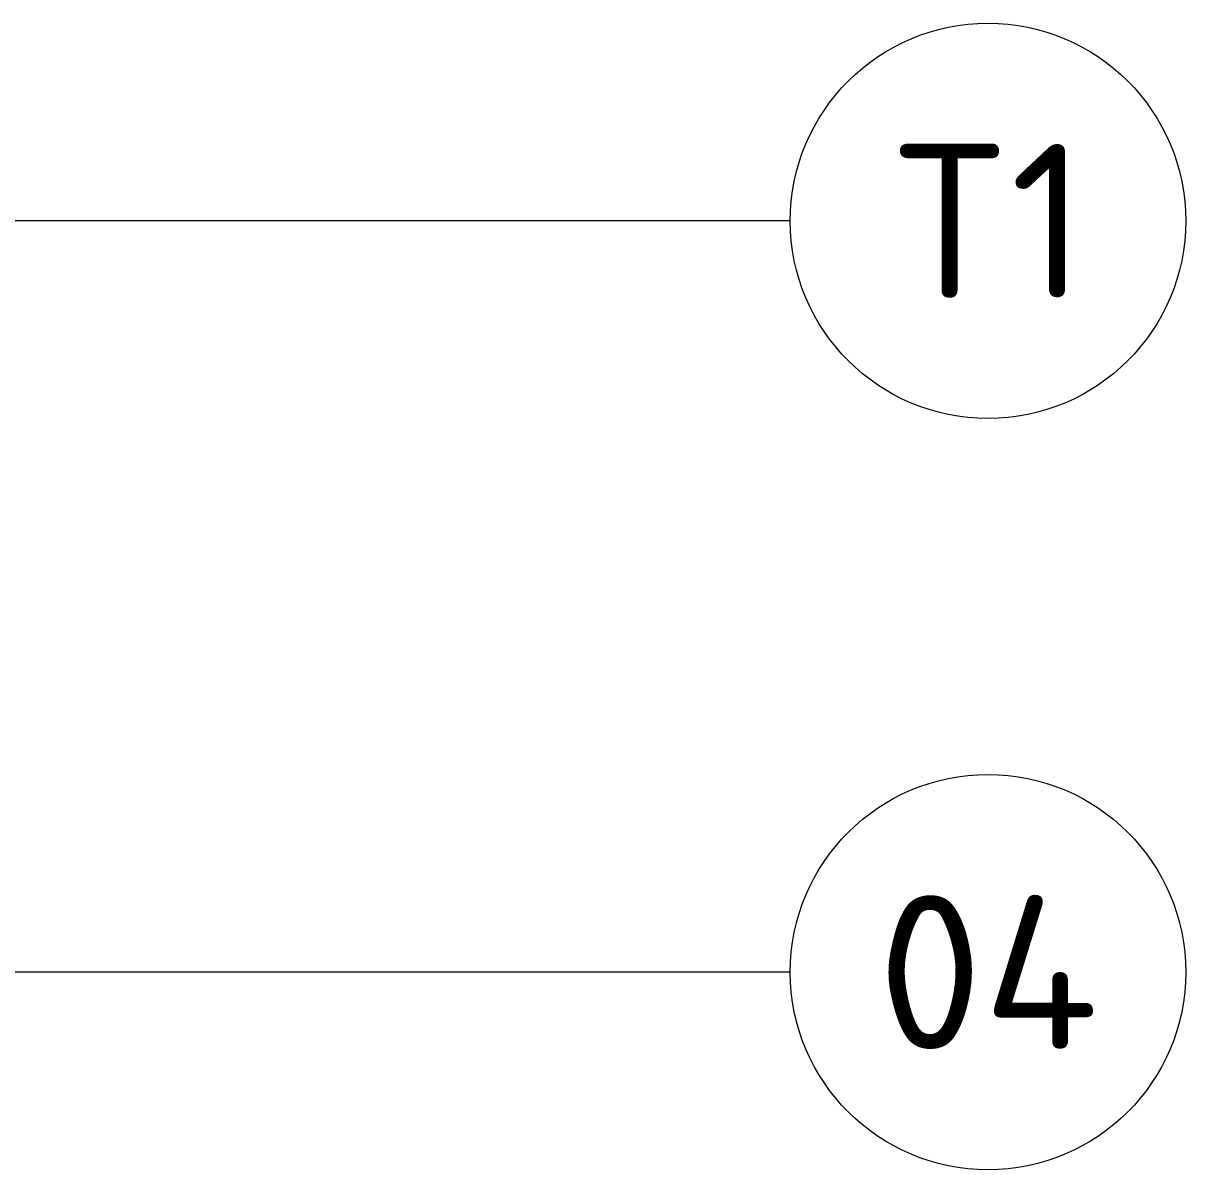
# Model space of a CAD drawing. Header units: millimetres. Extents: x 0 to 420, y 0 to 297.
# Drawn here: x 195.05 to 221.5, y 222.66 to 248.76 of the extents above; entities that cross this region are included whole.
import ezdxf
from ezdxf.enums import TextEntityAlignment as Align

# ---------------------------------------------------------------- set-up
doc = ezdxf.new("R2010")
doc.units = ezdxf.units.MM
doc.layers.add('06-TEXTO', color=7, linetype='CONTINUOUS', lineweight=25)
doc.layers.add('08-FINA', color=5, linetype='CONTINUOUS', lineweight=18)
doc.styles.add('ISO3098', font='isocpeur.ttf')

msp = doc.modelspace()

# ---------------------------------------------------------------- linework, layer by layer
at = {"layer": '08-FINA'}
for p, q in [((212.5, 244.263), (161.312, 244.263)), ((212.5, 227.16), (161.411, 227.16))]:
    msp.add_line(p, q, dxfattribs=at)
for centre in [(217, 244.263), (217, 227.16)]:
    msp.add_circle(centre, 4.5, dxfattribs=at)

# ---------------------------------------------------------------- texts
at = {"layer": '06-TEXTO', "style": 'ISO3098'}
for s, p in [('T1', (217, 244.263)), ('04', (217, 227.16))]:
    msp.add_text(s, height=3.5, dxfattribs=at).set_placement(p, align=Align.MIDDLE_CENTER)

doc.saveas('drawing.dxf')
